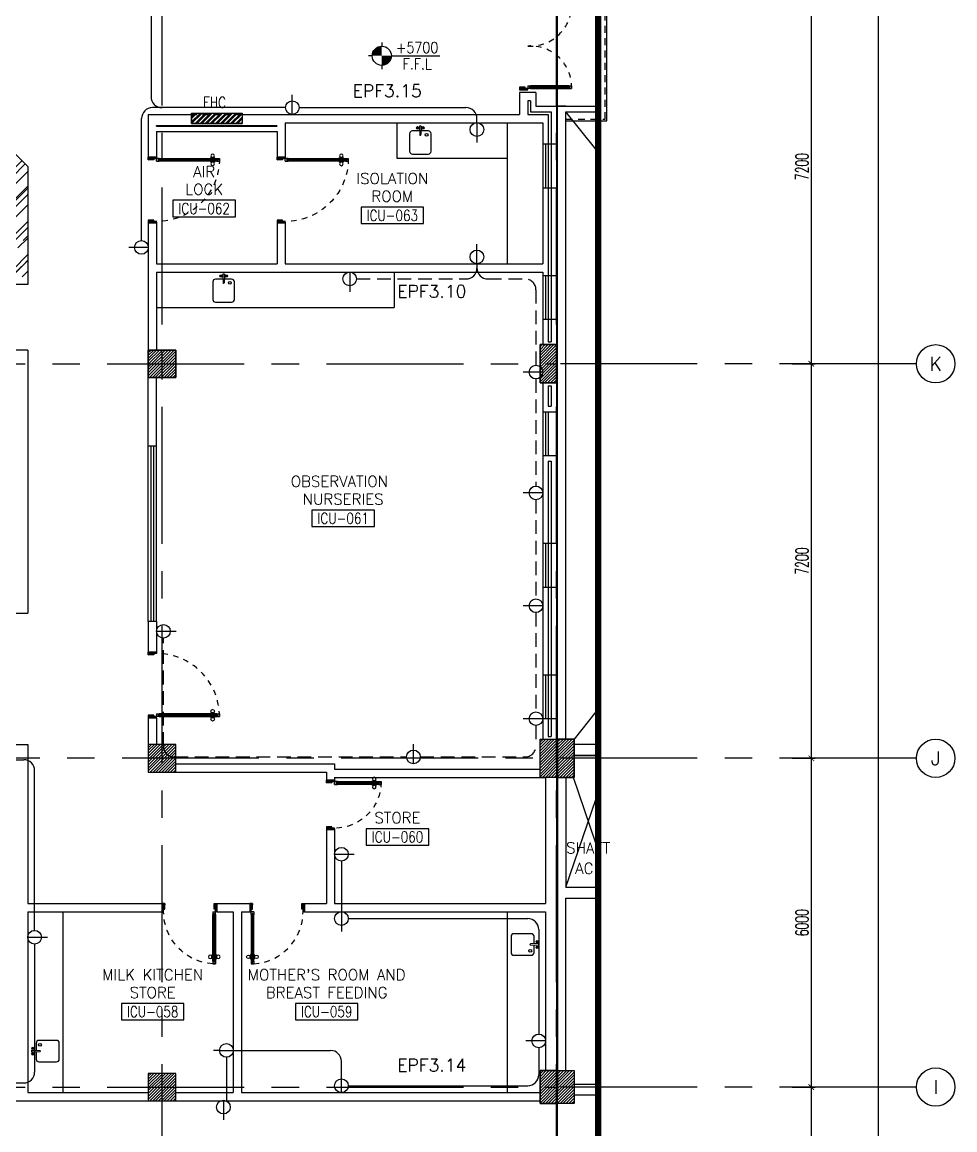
# Model space of a CAD drawing. Extents: x -0.4 to 91.9, y -1.1 to 78.4.
# Drawn here: x 74.84 to 91.86, y 36.19 to 56.41 of the extents above; entities that cross this region are included whole.
import ezdxf
from ezdxf.enums import TextEntityAlignment as Align

# ---------------------------------------------------------------- set-up
doc = ezdxf.new("R2010")
doc.units = 0
doc.header["$MEASUREMENT"] = 0
doc.header["$PDMODE"] = 34
for name, pattern in [('CENTER2', [1.125, 0.75, -0.125, 0.125, -0.125]), ('CENTERX2', [4, 2.5, -0.5, 0.5, -0.5]), ('HIDDEN', [0.375, 0.25, -0.125]), ('HIDDEN2', [0.1875, 0.125, -0.0625])]:
    doc.linetypes.add(name, pattern=pattern)
doc.layers.get('0').update_dxf_attribs({"color": 11, "linetype": 'CONTINUOUS'})
doc.layers.get('DEFPOINTS').update_dxf_attribs({"color": 11, "linetype": 'CONTINUOUS'})
for name, color, linetype in [('AX-CR', 11, 'CONTINUOUS'), ('AX-DIM', 11, 'CONTINUOUS'), ('AX-TXT', 11, 'CONTINUOUS'), ('AXES', 11, 'CENTERX2'), ('COL', 11, 'CONTINUOUS'), ('COUNTER', 11, 'CONTINUOUS'), ('DOOR', 11, 'CONTINUOUS'), ('E-CLINE', 2, 'CONTINUOUS'), ('E-DB', 4, 'CONTINUOUS'), ('E-HLINE', 2, 'HIDDEN'), ('E-SOCKETS', 4, 'CONTINUOUS'), ('ELEV', 11, 'CONTINUOUS'), ('FHC', 11, 'CONTINUOUS'), ('HAT', 11, 'CONTINUOUS'), ('INSUL', 11, 'CONTINUOUS'), ('LEV-PL', 11, 'CONTINUOUS'), ('NON-MEDICAL', 11, 'CONTINUOUS'), ('RM-BOX', 11, 'CONTINUOUS'), ('RM-NAME', 11, 'CONTINUOUS'), ('RM-NO', 11, 'CONTINUOUS'), ('ROOF', 11, 'CONTINUOUS'), ('SHAFT', 11, 'CONTINUOUS'), ('STR', 11, 'CONTINUOUS'), ('WALL', 11, 'CONTINUOUS'), ('WIN', 11, 'CONTINUOUS')]:
    doc.layers.add(name, color=color, linetype=linetype)
doc.styles.add('ROMANS', font='ROMANS.shx', dxfattribs={"width": 0.6})
doc.styles.add('S', font='ROMANS.SHX')
doc.dimstyles.new('STANDARD in', dxfattribs={"dimtxt": 0.24, "dimasz": 0.1, "dimexe": 0.07, "dimexo": 0.05, "dimgap": 0.05, "dimtad": 1, "dimdec": 0, "dimlfac": 1000, "dimzin": 0, "dimdsep": 46, "dimtxsty": 'ROMANS', "dimblk": 'ARCHTICK', "dimcen": 0.05, "dimdle": 0.05, "dimclrd": 7, "dimclre": 7, "dimclrt": 2, "dimadec": 0, "dimazin": 0, "dimtfac": 1, "dimtdec": 0, "dimtmove": 2, "dimatfit": 3, "dimldrblk": 'ARCHTICK', "dimfxl": 0, "dimtolj": 1, "dimtzin": 0, "dimarcsym": 0})

# ---------------------------------------------------------------- blocks, each defined once
blk = doc.blocks.new('*X14')
at = {"color": 0}
for p, q in [((84179, 155509), (84660, 155990)), ((84179, 155562), (84607, 155990)), ((84179, 155615), (84554, 155990)), ((84179, 155668), (84501, 155990)), ((84179, 155721), (84448, 155990)), ((84179, 155774), (84395, 155990)), ((84179, 155827), (84342, 155990)), ((84179, 155880), (84289, 155990)), ((84179, 155933), (84236, 155990)), ((84179, 155986), (84183, 155990)), ((84213, 155490), (84679, 155956)), ((84266, 155490), (84679, 155903)), ((84319, 155490), (84679, 155850)), ((84372, 155490), (84679, 155796)), ((84426, 155490), (84679, 155743)), ((84479, 155490), (84679, 155690)), ((84532, 155490), (84679, 155637)), ((84585, 155490), (84679, 155584)), ((84638, 155490), (84679, 155531))]:
    blk.add_line(p, q, dxfattribs=at)
blk = doc.blocks.new('COL50')
at = {"layer": 'COL'}
blk.add_lwpolyline([(-250, 250), (-250, -250), (250, -250), (250, 250)], close=True, dxfattribs=at)
blk = doc.blocks.new('*X13')
at = {"color": 0}
for p, q in [((84179, 162721), (84648, 163190)), ((84179, 162774), (84595, 163190)), ((84179, 162827), (84542, 163190)), ((84179, 162880), (84489, 163190)), ((84179, 162933), (84436, 163190)), ((84179, 162986), (84383, 163190)), ((84179, 163039), (84330, 163190)), ((84179, 163092), (84277, 163190)), ((84179, 163145), (84224, 163190)), ((84201, 162690), (84679, 163168)), ((84254, 162690), (84679, 163115)), ((84307, 162690), (84679, 163062)), ((84360, 162690), (84679, 163009)), ((84413, 162690), (84679, 162956)), ((84466, 162690), (84679, 162903)), ((84519, 162690), (84679, 162850)), ((84572, 162690), (84679, 162797)), ((84625, 162690), (84679, 162744))]:
    blk.add_line(p, q, dxfattribs=at)
blk = doc.blocks.new('*X16')
at = {"color": 0}
for p, q in [((84179, 149516), (84653, 149990)), ((84179, 149569), (84600, 149990)), ((84179, 149622), (84547, 149990)), ((84179, 149675), (84494, 149990)), ((84179, 149728), (84441, 149990)), ((84179, 149781), (84388, 149990)), ((84179, 149834), (84335, 149990)), ((84179, 149887), (84282, 149990)), ((84179, 149940), (84229, 149990)), ((84206, 149490), (84679, 149963)), ((84259, 149490), (84679, 149910)), ((84312, 149490), (84679, 149857)), ((84365, 149490), (84679, 149804)), ((84418, 149490), (84679, 149751)), ((84471, 149490), (84679, 149698)), ((84524, 149490), (84679, 149645)), ((84577, 149490), (84679, 149592)), ((84630, 149490), (84679, 149539))]:
    blk.add_line(p, q, dxfattribs=at)
blk = doc.blocks.new('RM1')
at = {"layer": 'RM-BOX'}
blk.add_lwpolyline([(570, -200), (-570, -200), (-570, -500), (570, -500)], close=True, dxfattribs=at)
at = {"layer": 'RM-NAME', "style": 'ROMANS'}
for tag, p in [('ROOMNAME1', (0, 324)), ('ROOMNAME2', (0, 0))]:
    blk.add_attdef(tag, text='', height=200, dxfattribs=at).set_placement(p, align=Align.MIDDLE)
at = {"layer": 'RM-NO', "style": 'ROMANS', "width": 0.8}
blk.add_attdef('ROOMNO', text='', height=200, dxfattribs=at).set_placement((0, -350), align=Align.MIDDLE)
blk = doc.blocks.new('_ARCHTICK')
at = {"color": 0, "linetype": 'ByBlock', "const_width": 0.15}
blk.add_lwpolyline([(-0.5, -0.5), (0.5, 0.5)], dxfattribs=at)
blk = doc.blocks.new('*D142')
at = {"layer": 'AX-DIM', "color": 7, "lineweight": -2, "ltscale": 0.3}
for p, q in [((88.617, 64.82), (90.53, 64.82)), ((90.46, 64.87), (90.46, 5.45)), ((86.18, 5.5), (90.53, 5.5))]:
    blk.add_line(p, q, dxfattribs=at)
at = {"layer": 'DEFPOINTS', "color": 0, "ltscale": 0.3}
for p in [(88.567, 64.82), (86.13, 5.5), (90.46, 5.5)]:
    blk.add_point(p, dxfattribs=at)
at = {"layer": 'AX-DIM', "color": 7, "lineweight": -2, "ltscale": 0.3, "xscale": 0.1, "yscale": 0.1, "zscale": 0.1}
for p, rotation in [((90.46, 64.82), 90), ((90.46, 5.5), 270)]:
    blk.add_blockref('_ARCHTICK', p, dxfattribs=dict(at, rotation=rotation))
at = {"layer": 'AX-DIM', "color": 2, "ltscale": 0.3, "insert": (90.29, 35.16), "char_height": 0.24, "attachment_point": 5, "rotation": 90, "style": 'ROMANS'}
blk.add_mtext('\\A1;59320', dxfattribs=at)
blk = doc.blocks.new('*D137')
at = {"layer": 'AX-DIM', "color": 7, "lineweight": -2, "ltscale": 0.3}
for p, q in [((88.89, 42.97), (89.31, 42.97)), ((89.24, 43.02), (89.24, 36.92)), ((88.89, 36.97), (89.31, 36.97))]:
    blk.add_line(p, q, dxfattribs=at)
at = {"layer": 'DEFPOINTS', "color": 0, "ltscale": 0.3}
for p in [(88.84, 42.97), (88.84, 36.97), (89.24, 36.97)]:
    blk.add_point(p, dxfattribs=at)
at = {"layer": 'AX-DIM', "color": 7, "lineweight": -2, "ltscale": 0.3, "xscale": 0.1, "yscale": 0.1, "zscale": 0.1}
for p, rotation in [((89.24, 42.97), 90), ((89.24, 36.97), 270)]:
    blk.add_blockref('_ARCHTICK', p, dxfattribs=dict(at, rotation=rotation))
at = {"layer": 'AX-DIM', "color": 2, "ltscale": 0.3, "insert": (89.07, 39.97), "char_height": 0.24, "attachment_point": 5, "rotation": 90, "style": 'ROMANS'}
blk.add_mtext('\\A1;6000', dxfattribs=at)
blk = doc.blocks.new('AXR')
at = {"layer": 'AX-CR'}
blk.add_circle((350, 0), 350, dxfattribs=at)
at = {"layer": 'AX-TXT', "style": 'ROMANS'}
blk.add_attdef('AX', text='', height=250, dxfattribs=at).set_placement((350, 0), align=Align.MIDDLE)
blk = doc.blocks.new('*D133')
at = {"layer": 'AX-DIM', "color": 7, "lineweight": -2, "ltscale": 0.3}
for p, q in [((89.24, 37.02), (89.24, 33.32)), ((88.89, 36.97), (89.31, 36.97)), ((88.89, 33.37), (89.31, 33.37))]:
    blk.add_line(p, q, dxfattribs=at)
at = {"layer": 'DEFPOINTS', "color": 0, "ltscale": 0.3}
for p in [(88.84, 36.97), (88.84, 33.37), (89.24, 33.37)]:
    blk.add_point(p, dxfattribs=at)
at = {"layer": 'AX-DIM', "color": 7, "lineweight": -2, "ltscale": 0.3, "xscale": 0.1, "yscale": 0.1, "zscale": 0.1}
for p, rotation in [((89.24, 36.97), 90), ((89.24, 33.37), 270)]:
    blk.add_blockref('_ARCHTICK', p, dxfattribs=dict(at, rotation=rotation))
at = {"layer": 'AX-DIM', "color": 2, "ltscale": 0.3, "insert": (89.07, 35.17), "char_height": 0.24, "attachment_point": 5, "rotation": 90, "style": 'ROMANS'}
blk.add_mtext('\\A1;3600', dxfattribs=at)
blk = doc.blocks.new('*D130')
at = {"layer": 'AX-DIM', "color": 7, "lineweight": -2, "ltscale": 0.3}
for p, q in [((89.24, 57.42), (89.24, 50.12)), ((88.89, 57.37), (89.31, 57.37)), ((88.89, 50.17), (89.31, 50.17))]:
    blk.add_line(p, q, dxfattribs=at)
at = {"layer": 'DEFPOINTS', "color": 0, "ltscale": 0.3}
for p in [(88.84, 57.37), (88.84, 50.17), (89.24, 50.17)]:
    blk.add_point(p, dxfattribs=at)
at = {"layer": 'AX-DIM', "color": 7, "lineweight": -2, "ltscale": 0.3, "xscale": 0.1, "yscale": 0.1, "zscale": 0.1}
for p, rotation in [((89.24, 57.37), 90), ((89.24, 50.17), 270)]:
    blk.add_blockref('_ARCHTICK', p, dxfattribs=dict(at, rotation=rotation))
at = {"layer": 'AX-DIM', "color": 2, "ltscale": 0.3, "insert": (89.07, 53.77), "char_height": 0.24, "attachment_point": 5, "rotation": 90, "style": 'ROMANS'}
blk.add_mtext('\\A1;7200', dxfattribs=at)
blk = doc.blocks.new('*D129')
at = {"layer": 'AX-DIM', "color": 7, "lineweight": -2, "ltscale": 0.3}
for p, q in [((88.89, 50.17), (89.31, 50.17)), ((89.24, 50.22), (89.24, 42.92)), ((88.89, 42.97), (89.31, 42.97))]:
    blk.add_line(p, q, dxfattribs=at)
at = {"layer": 'DEFPOINTS', "color": 0, "ltscale": 0.3}
for p in [(88.84, 50.17), (88.84, 42.97), (89.24, 42.97)]:
    blk.add_point(p, dxfattribs=at)
at = {"layer": 'AX-DIM', "color": 7, "lineweight": -2, "ltscale": 0.3, "xscale": 0.1, "yscale": 0.1, "zscale": 0.1}
for p, rotation in [((89.24, 50.17), 90), ((89.24, 42.97), 270)]:
    blk.add_blockref('_ARCHTICK', p, dxfattribs=dict(at, rotation=rotation))
at = {"layer": 'AX-DIM', "color": 2, "ltscale": 0.3, "insert": (89.07, 46.57), "char_height": 0.24, "attachment_point": 5, "rotation": 90, "style": 'ROMANS'}
blk.add_mtext('\\A1;7200', dxfattribs=at)
blk = doc.blocks.new('DOOR90')
at = {"layer": 'DOOR', "color": 0, "linetype": 'ByBlock'}
for p, q in [((-150, 0), (-150, -25)), ((-150, 0), (0, 0)), ((0, -50), (0, 0)), ((-1000, -25), (-1000, -75)), ((-1000, -75), (-1000, -25)), ((-950, -25), (-1000, -25)), ((-950, -75), (-1000, -75)), ((-970, -42), (-970, -58)), ((-950, -42), (-970, -42)), ((-950, -58), (-970, -58)), ((-950, -25), (-950, -42)), ((-950, -58), (-950, -75)), ((-918, -25), (-918, -18)), ((-828, -18), (-918, -18)), ((-918, -75), (-918, -82)), ((-828, -82), (-918, -82)), ((-905, -18), (-905, -9)), ((-905, -9), (-840, -9)), ((-905, -18), (-840, -18)), ((-905, -82), (-905, -91)), ((-905, -82), (-840, -82)), ((-905, -91), (-840, -91)), ((-840, -18), (-840, -9)), ((-840, -82), (-840, -91)), ((-828, -25), (-828, -18)), ((-828, -75), (-828, -82)), ((-200, -42), (-200, -25)), ((-200, -25), (-150, -25)), ((-180, -42), (-200, -42)), ((-200, -75), (-200, -58)), ((-200, -58), (-180, -58)), ((-150, -75), (-200, -75)), ((-180, -58), (-180, -42)), ((-150, -75), (-150, -25)), ((-150, -25), (-100, -25)), ((-100, -25), (-100, -50)), ((-100, -50), (0, -50)), ((-150, -900), (-150, -875)), ((-150, -875), (-100, -875)), ((0, -900), (-150, -900)), ((-150, -900), (0, -900)), ((-100, -850), (0, -850)), ((-100, -875), (-100, -850)), ((0, -850), (0, -900))]:
    blk.add_line(p, q, dxfattribs=at)
at = {"layer": 'DOOR', "color": 9, "linetype": 'ByBlock'}
for p, q in [((0, -50), (-114, 0)), ((0, -50), (-40, 0)), ((0, -50), (-100, -37)), ((0, -850), (-114, -900)), ((0, -850), (-100, -863)), ((0, -850), (-40, -900))]:
    blk.add_line(p, q, dxfattribs=at)
at = {"layer": 'DOOR', "linetype": 'ByBlock'}
for p, q in [((-200, -25), (-950, -25)), ((-200, -42), (-950, -42)), ((-200, -58), (-950, -58)), ((-950, -75), (-200, -75))]:
    blk.add_line(p, q, dxfattribs=at)
at = {"layer": 'DOOR', "color": 0, "linetype": 'ByBlock'}
for centre in [(-873, 24), (-873, -124)]:
    blk.add_circle(centre, 32.4, dxfattribs=at)
at = {"layer": 'DOOR', "color": 9, "linetype": 'ByBlock'}
for centre, radius, start, end in [((0, -50), 154, 161.1053, 166.2858), ((0, -50), 134, 158.1598, 169.28), ((0, -50), 94.4, 148.0182, 180), ((0, -50), 74.4, 137.7764, 180), ((0, -50), 114, 154.0838, 167.3774), ((0, -50), 54.4, 113.2074, 180), ((0, -50), 34.4, 90, 180), ((0, -50), 14.4, 90, 180), ((0, -850), 154, 193.7142, 198.8947), ((0, -850), 134, 190.72, 201.8402), ((0, -850), 94.4, 180, 211.9818), ((0, -850), 74.4, 180, 222.2236), ((0, -850), 54.4, 180, 246.7926), ((0, -850), 34.4, 180, 270), ((0, -850), 14.4, 180, 270)]:
    blk.add_arc(centre, radius, start, end, dxfattribs=at)
at = {"layer": 'DOOR', "linetype": 'HIDDEN', "ltscale": 0.5}
blk.add_arc((-150, -25), 850, 180, 270, dxfattribs=at)
blk = doc.blocks.new('LEV1')
at = {"layer": 'LEV-PL'}
for p, q in [((0, 245), (0, 175)), ((-175, 0), (-245, 0)), ((175, 0), (1061, 0)), ((0, -175), (0, -245))]:
    blk.add_line(p, q, dxfattribs=at)
at = {"layer": 'LEV-PL', "const_width": 175}
for points in [[(-88, 0, -0.414214), (0, 88, -1)], [(88, 0, -0.414214), (0, -88, -1)]]:
    blk.add_lwpolyline(points, format="xyb", dxfattribs=at)
at = {"layer": 'LEV-PL'}
blk.add_circle((0, 0), 175, dxfattribs=at)
at = {"layer": 'LEV-PL', "color": 4, "style": 'S', "width": 0.85}
for tag, p in [('+0000', (646, 50)), ('F.F.L.', (646, -250))]:
    blk.add_attdef(tag, text='', height=200, dxfattribs=at).set_placement(p, align=Align.CENTER)
blk = doc.blocks.new('C5V')
at = {"layer": 'HAT'}
h = blk.add_hatch(dxfattribs=at)
h.set_pattern_fill('ANSI31', color=256, scale=300, style=0)
h.set_pattern_definition([(45, (-249196.182, -54711.005), (-26.5165043, 26.5165043), [])])
h.paths.add_polyline_path([(-20, 600), (-320, 600), (-320, 300), (-20, 300)])
h.paths.add_polyline_path([(-20, 300), (-320, 300), (-320, 0), (-20, 0)])
h = blk.add_hatch(dxfattribs=at)
h.set_pattern_fill('ANSI31', color=256, scale=300, style=0)
h.set_pattern_definition([(45, (-248876.182, -54711.005), (-26.5165043, 26.5165043), [])])
h.paths.add_polyline_path([(300, 600), (0, 600), (0, 300), (300, 300)])
h.paths.add_polyline_path([(300, 300), (0, 300), (0, 0), (300, 0)])
at = {"layer": 'COL'}
for points in [[(-20, 600), (-20, 0), (-320, 0), (-320, 600)], [(300, 600), (300, 0), (0, 0), (0, 600)]]:
    blk.add_lwpolyline(points, close=True, dxfattribs=at)
blk = doc.blocks.new('C11')
at = {"layer": 'HAT'}
h = blk.add_hatch(dxfattribs=at)
h.set_pattern_fill('ANSI31', color=256, scale=300, style=0)
h.set_pattern_definition([(45, (-248556.182, -75061.005), (-26.5165043, 26.5165043), [])])
h.paths.add_polyline_path([(300, 700), (0, 700), (0, 350), (300, 350)])
h.paths.add_polyline_path([(300, 350), (0, 350), (0, 0), (300, 0)])
at = {"layer": 'COL'}
blk.add_lwpolyline([(300, 700), (300, 0), (0, 0), (0, 700)], close=True, dxfattribs=at)
blk = doc.blocks.new('C11D')
at = {"layer": 'COL', "linetype": 'ByBlock'}
for p in [(-320, 0), (0, 0)]:
    blk.add_blockref('C11', p, dxfattribs=at)
blk = doc.blocks.new('DOOR-10')
at = {"layer": 'DOOR', "color": 0, "linetype": 'ByBlock'}
for p, q in [((-76, 1018), (-83, 1018)), ((-83, 928), (-83, 1018)), ((-26, 1100), (-76, 1100)), ((-76, 1100), (-26, 1100)), ((-76, 1050), (-76, 1100)), ((-59, 1050), (-76, 1050)), ((-43, 1070), (-59, 1070)), ((-59, 1050), (-59, 1070)), ((-43, 1050), (-43, 1070)), ((-26, 1050), (-43, 1050)), ((-26, 1050), (-26, 1100)), ((-26, 1018), (-18, 1018)), ((-18, 928), (-18, 1018)), ((-83, 1005), (-92, 1005)), ((-92, 1005), (-92, 940)), ((-83, 940), (-92, 940)), ((-83, 1005), (-83, 940)), ((-76, 928), (-83, 928)), ((-26, 928), (-18, 928)), ((-18, 1005), (-9, 1005)), ((-18, 1005), (-18, 940)), ((-18, 940), (-9, 940)), ((-9, 1005), (-9, 940)), ((-1001, 0), (-1001, 150)), ((-1001, 150), (-976, 150)), ((-1001, 150), (-1001, 0)), ((-951, 0), (-1001, 0)), ((-976, 150), (-976, 100)), ((-976, 100), (-951, 100)), ((-951, 100), (-951, 0)), ((-76, 200), (-59, 200)), ((-76, 150), (-76, 200)), ((-76, 150), (-26, 150)), ((-59, 200), (-59, 180)), ((-59, 180), (-43, 180)), ((-51, 100), (-51, 0)), ((-26, 100), (-51, 100)), ((-51, 0), (-1, 0)), ((-43, 200), (-26, 200)), ((-43, 180), (-43, 200)), ((-26, 200), (-26, 150)), ((-1, 150), (-26, 150)), ((-26, 150), (-26, 100))]:
    blk.add_line(p, q, dxfattribs=at)
at = {"layer": 'DOOR', "linetype": 'ByBlock'}
for p, q in [((-76, 1050), (-76, 200)), ((-59, 200), (-59, 1050)), ((-43, 200), (-43, 1050)), ((-26, 200), (-26, 1050))]:
    blk.add_line(p, q, dxfattribs=at)
at = {"layer": 'DOOR', "color": 9, "linetype": 'ByBlock'}
for p, q in [((-951, 0), (-1001, 114)), ((-951, 0), (-1001, 40)), ((-951, 0), (-964, 100)), ((-51, 0), (-1, 114)), ((-51, 0), (-37, 100)), ((-51, 0), (-1, 40)), ((-1, 0), (-1, 150))]:
    blk.add_line(p, q, dxfattribs=at)
at = {"layer": 'DOOR', "color": 0, "linetype": 'ByBlock'}
for centre in [(-124, 973), (23, 973)]:
    blk.add_circle(centre, 32.4, dxfattribs=at)
at = {"layer": 'DOOR', "linetype": 'HIDDEN', "ltscale": 0.5}
blk.add_arc((-23, 149), 952, 93.1482, 179.9482, dxfattribs=at)
at = {"layer": 'DOOR', "color": 9, "linetype": 'ByBlock'}
for centre, radius, start, end in [((-951, 0), 154, 103.7142, 108.8947), ((-951, 0), 134, 100.72, 111.8402), ((-951, 0), 94.4, 90, 121.9818), ((-951, 0), 74.4, 90, 132.2236), ((-951, 0), 54.4, 90, 156.7926), ((-951, 0), 34.4, 90, 180), ((-951, 0), 14.4, 90, 180), ((-51, 0), 94.4, 58.0182, 90), ((-51, 0), 74.4, 47.7764, 90), ((-51, 0), 54.4, 23.2074, 90), ((-51, 0), 34.4, 0, 90), ((-51, 0), 14.4, 0, 90), ((-51, 0), 134, 68.1598, 79.28), ((-51, 0), 114, 64.0838, 77.3774), ((-51, 0), 154, 71.1053, 76.2858)]:
    blk.add_arc(centre, radius, start, end, dxfattribs=at)
blk = doc.blocks.new('A$C1DFA4FE8')
at = {"layer": 'DOOR', "color": 0, "linetype": 'ByBlock'}
for p, q in [((0, 1631), (0, 1581)), ((0, 1581), (0, 1631)), ((50, 1631), (0, 1631)), ((50, 1631), (50, 1614)), ((750, 1614), (750, 1631)), ((750, 1631), (800, 1631)), ((950, 1656), (800, 1656)), ((800, 1656), (800, 1631)), ((800, 1581), (800, 1631)), ((800, 1631), (850, 1631)), ((850, 1631), (850, 1606)), ((950, 1606), (950, 1656)), ((50, 1581), (0, 1581)), ((30, 1614), (30, 1598)), ((50, 1614), (30, 1614)), ((50, 1598), (30, 1598)), ((50, 1598), (50, 1581)), ((770, 1614), (750, 1614)), ((750, 1581), (750, 1598)), ((750, 1598), (770, 1598)), ((800, 1581), (750, 1581)), ((770, 1598), (770, 1614)), ((850, 1606), (950, 1606)), ((0, 81), (0, 131)), ((0, 131), (0, 81)), ((50, 131), (0, 131)), ((50, 81), (0, 81)), ((30, 98), (30, 114)), ((50, 114), (30, 114)), ((50, 98), (30, 98)), ((50, 114), (50, 131)), ((50, 81), (50, 98)), ((83, 131), (83, 138)), ((173, 138), (83, 138)), ((83, 81), (83, 74)), ((173, 74), (83, 74)), ((95, 138), (95, 147)), ((95, 147), (160, 147)), ((95, 138), (160, 138)), ((95, 74), (95, 65)), ((95, 74), (160, 74)), ((95, 65), (160, 65)), ((160, 138), (160, 147)), ((160, 74), (160, 65)), ((173, 131), (173, 138)), ((173, 81), (173, 74)), ((750, 131), (750, 114)), ((800, 131), (750, 131)), ((750, 114), (770, 114)), ((750, 98), (750, 81)), ((770, 98), (750, 98)), ((750, 81), (800, 81)), ((770, 114), (770, 98)), ((800, 131), (800, 81)), ((800, 56), (800, 81)), ((800, 81), (850, 81)), ((950, 56), (800, 56)), ((850, 106), (950, 106)), ((850, 81), (850, 106)), ((950, 106), (950, 56))]:
    blk.add_line(p, q, dxfattribs=at)
at = {"layer": 'DOOR', "linetype": 'ByBlock'}
for p, q in [((750, 1631), (50, 1631)), ((750, 1614), (50, 1614)), ((750, 1598), (50, 1598)), ((50, 1581), (750, 1581)), ((50, 131), (750, 131)), ((750, 114), (50, 114)), ((750, 98), (50, 98)), ((750, 81), (50, 81))]:
    blk.add_line(p, q, dxfattribs=at)
at = {"layer": 'DOOR', "color": 9, "linetype": 'ByBlock'}
for p, q in [((950, 1606), (837, 1656)), ((950, 1606), (850, 1619)), ((950, 1606), (910, 1656)), ((950, 106), (837, 56)), ((950, 106), (850, 93)), ((950, 106), (910, 56))]:
    blk.add_line(p, q, dxfattribs=at)
at = {"layer": 'DOOR', "color": 0, "linetype": 'ByBlock'}
for centre in [(128, 179), (128, 32)]:
    blk.add_circle(centre, 32.4, dxfattribs=at)
at = {"layer": 'DOOR', "linetype": 'HIDDEN', "ltscale": 0.5}
for centre, start, end in [((752, 1606), 178.0938, 273.7249), ((752, 106), 86.2751, 181.9062)]:
    blk.add_arc(centre, 752, start, end, dxfattribs=at)
at = {"layer": 'DOOR', "color": 9, "linetype": 'ByBlock'}
for centre, radius, start, end in [((950, 1606), 154, 161.1053, 166.2858), ((950, 1606), 134, 158.1598, 169.28), ((950, 1606), 114, 154.0838, 167.3774), ((950, 1606), 94.4, 148.0182, 180), ((950, 1606), 74.4, 137.7764, 180), ((950, 1606), 54.4, 113.2074, 180), ((950, 1606), 34.4, 90, 180), ((950, 1606), 14.4, 90, 180), ((950, 106), 154, 193.7142, 198.8947), ((950, 106), 134, 190.72, 201.8402), ((950, 106), 114, 192.6226, 205.9162), ((950, 106), 94.4, 180, 211.9818), ((950, 106), 74.4, 180, 222.2236), ((950, 106), 54.4, 180, 246.7926), ((950, 106), 34.4, 180, 270), ((950, 106), 14.4, 180, 270)]:
    blk.add_arc(centre, radius, start, end, dxfattribs=at)
blk = doc.blocks.new('DOOR100')
at = {"layer": 'DOOR', "color": 0, "linetype": 'ByBlock'}
for p, q in [((-75, 1218), (-82, 1218)), ((-82, 1128), (-82, 1218)), ((-25, 1300), (-75, 1300)), ((-75, 1300), (-25, 1300)), ((-75, 1250), (-75, 1300)), ((-58, 1250), (-75, 1250)), ((-42, 1270), (-58, 1270)), ((-58, 1250), (-58, 1270)), ((-42, 1250), (-42, 1270)), ((-25, 1250), (-42, 1250)), ((-25, 1250), (-25, 1300)), ((-25, 1218), (-18, 1218)), ((-18, 1128), (-18, 1218)), ((-82, 1205), (-91, 1205)), ((-91, 1205), (-91, 1140)), ((-82, 1140), (-91, 1140)), ((-82, 1205), (-82, 1140)), ((-75, 1128), (-82, 1128)), ((-25, 1128), (-18, 1128)), ((-18, 1205), (-9, 1205)), ((-18, 1205), (-18, 1140)), ((-18, 1140), (-9, 1140)), ((-9, 1205), (-9, 1140)), ((-1200, 0), (-1200, 150)), ((-1200, 150), (-1175, 150)), ((-1200, 150), (-1200, 0)), ((-1150, 0), (-1200, 0)), ((-1175, 150), (-1175, 100)), ((-1175, 100), (-1150, 100)), ((-1150, 100), (-1150, 0)), ((-75, 200), (-58, 200)), ((-75, 150), (-75, 200)), ((-75, 150), (-25, 150)), ((-58, 200), (-58, 180)), ((-58, 180), (-42, 180)), ((-50, 100), (-50, 0)), ((-25, 100), (-50, 100)), ((-50, 0), (0, 0)), ((-42, 200), (-25, 200)), ((-42, 180), (-42, 200)), ((-25, 200), (-25, 150)), ((0, 150), (-25, 150)), ((-25, 150), (-25, 100)), ((0, 150), (0, 0))]:
    blk.add_line(p, q, dxfattribs=at)
at = {"layer": 'DOOR', "linetype": 'ByBlock'}
for p, q in [((-75, 1250), (-75, 200)), ((-58, 200), (-58, 1250)), ((-42, 200), (-42, 1250)), ((-25, 200), (-25, 1250)), ((0, 0), (0, 150))]:
    blk.add_line(p, q, dxfattribs=at)
at = {"layer": 'DOOR', "color": 9, "linetype": 'ByBlock'}
for p, q in [((-1150, 0), (-1200, 114)), ((-1150, 0), (-1200, 40)), ((-1150, 0), (-1163, 100)), ((-50, 0), (0, 114)), ((-50, 0), (-37, 100)), ((-50, 0), (0, 40))]:
    blk.add_line(p, q, dxfattribs=at)
at = {"layer": 'DOOR', "color": 0, "linetype": 'ByBlock'}
for centre in [(-124, 1173), (24, 1173)]:
    blk.add_circle(centre, 32.4, dxfattribs=at)
at = {"layer": 'DOOR', "linetype": 'HIDDEN', "ltscale": 0.5}
blk.add_arc((-25, 150), 1150, 90, 180.0001, dxfattribs=at)
at = {"layer": 'DOOR', "color": 9, "linetype": 'ByBlock'}
for centre, radius, start, end in [((-1150, 0), 154, 103.7142, 108.8947), ((-1150, 0), 134, 100.72, 111.8402), ((-1150, 0), 94.4, 90, 121.9818), ((-1150, 0), 74.4, 90, 132.2236), ((-1150, 0), 54.4, 90, 156.7926), ((-1150, 0), 34.4, 90, 180), ((-1150, 0), 14.4, 90, 180), ((-50, 0), 94.4, 58.0182, 90), ((-50, 0), 74.4, 47.7764, 90), ((-50, 0), 54.4, 23.2074, 90), ((-50, 0), 34.4, 0, 90), ((-50, 0), 14.4, 0, 90), ((-50, 0), 134, 68.1598, 79.28), ((-50, 0), 114, 64.0838, 77.3774), ((-50, 0), 154, 71.1053, 76.2858)]:
    blk.add_arc(centre, radius, start, end, dxfattribs=at)

msp = doc.modelspace()

# ---------------------------------------------------------------- hatches: boundary and pattern name
at = {"layer": 'COUNTER', "linetype": 'ByBlock'}
h = msp.add_hatch(dxfattribs=at)
h.set_pattern_fill('AR-RROOF', color=11, scale=0.32, angle=45, style=0)
h.set_pattern_definition([(45, (-275968.1855, -57293.01293), (0.27152900398, 0.72407734394), [4.8, -0.64, 1.6, -0.32]), (45, (-275967.9977, -57292.59885), (-0.52721881605, 0.0746704761), [0.96, -0.1056, 1.92, -0.24]), (45, (-275968.2647, -57292.70746), (1.02502199, 1.32822937778), [2.56, -0.448, 1.28, -0.32])])
h.paths.add_polyline_path([(73.99, 54.72), (72.24, 54.72), (72.24, 54.12), (73.74, 54.12), (74.34, 53.52), (74.34, 51.62), (74.94, 51.62), (74.94, 53.77)])
at = {"layer": 'FHC', "linetype": 'ByBlock', "ltscale": 0.3}
h = msp.add_hatch(dxfattribs=at)
h.set_pattern_fill('ANSI32', color=11, scale=0.175, style=0)
h.set_pattern_definition([(45, (-154.26618, 23.503995), (-0.046403883, 0.046403883), []), (45, (-154.235246, 23.503995), (-0.046403883, 0.046403883), [])])
h.paths.add_polyline_path([(78.85, 54.555), (78.85, 54.745), (77.93, 54.745), (77.93, 54.555)])
h.paths.add_polyline_path([(77.7174, 54.1339), (77.7174, 54.5547), (77.9799, 54.5547), (77.9799, 54.1339)], flags=9)

# ---------------------------------------------------------------- linework, layer by layer
at = {"layer": 'AXES'}
for p, q in [((84.59, -1.1143), (84.59, 77.3484)), ((84.61, -1.1143), (84.61, 77.3484)), ((77.39, -1.1143), (77.39, 59.47)), ((68.39, 50.17), (84.61, 50.17)), ((91.1596, 50.17), (84.34, 50.17)), ((91.1596, 42.97), (68.39, 42.97)), ((91.1596, 42.97), (84.34, 42.97)), ((68.39, 36.97), (84.59, 36.97)), ((91.1596, 36.97), (84.34, 36.97))]:
    msp.add_line(p, q, dxfattribs=at)
at = {"layer": 'COUNTER', "linetype": 'ByBlock'}
msp.add_lwpolyline([(74.34, 51.62), (74.34, 53.52), (73.74, 54.12), (72.24, 54.12), (72.24, 54.72), (73.99, 54.72), (74.94, 53.77), (74.94, 51.62)], close=True, dxfattribs=at)
at = {"layer": 'E-CLINE', "color": 4, "linetype": 'ByBlock', "ltscale": 0.3}
for p, q in [((77.19, 59.0158), (77.19, 55.045)), ((79.6429, 54.845), (77.215, 54.845)), ((79.6429, 54.845), (77.39, 54.845)), ((79.8929, 54.845), (82.9373, 54.845)), ((77.015, 52.4188), (77.015, 54.645)), ((83.1373, 54.57), (83.1373, 54.645)), ((83.1373, 51.995), (83.1373, 51.92)), ((74.1506, 42.945), (74.865, 42.945)), ((75.065, 39.8294), (75.065, 42.745)), ((80.665, 41.0949), (80.665, 40.17)), ((80.79, 40.045), (84.065, 40.045)), ((84.265, 39.845), (84.265, 37.9367)), ((75.065, 39.5794), (75.065, 37.245)), ((78.44, 37.6384), (80.465, 37.6384)), ((84.265, 37.6867), (84.265, 37.195)), ((78.565, 37.5134), (78.565, 36.7178)), ((80.665, 37.12), (80.665, 37.4384)), ((73.3491, 37.045), (74.865, 37.045)), ((80.79, 36.995), (84.065, 36.995))]:
    msp.add_line(p, q, dxfattribs=at)
for centre, start, end in [((77.39, 55.045), 180, 270), ((77.215, 54.645), 90, 180), ((82.9373, 54.645), 0, 90), ((82.9373, 51.92), 270, 0), ((83.3373, 51.92), 180, 270), ((74.865, 42.745), 0, 90), ((84.065, 39.845), 360, 90), ((80.465, 37.4384), 0, 90), ((74.865, 37.245), 270, 0), ((84.065, 37.195), 270, 0)]:
    msp.add_arc(centre, 0.2, start, end, dxfattribs=at)
at = {"layer": 'E-CLINE', "color": 4, "linetype": 'ByBlock'}
msp.add_arc((77.615, 43.195), 0.2, 180, 270, dxfattribs=at)
at = {"layer": 'E-HLINE', "color": 4}
for p, q in [((80.94, 51.72), (82.9373, 51.72)), ((83.3373, 51.72), (84.015, 51.72)), ((84.215, 51.52), (84.215, 50.1432)), ((84.215, 49.8932), (84.215, 47.9394)), ((84.215, 47.6894), (84.215, 45.8789)), ((84.215, 45.6289), (84.215, 43.8185)), ((77.415, 43.195), (77.415, 45.1628)), ((84.215, 43.5685), (84.215, 43.195)), ((77.615, 42.995), (81.8529, 42.995)), ((82.1029, 42.995), (84.015, 42.995))]:
    msp.add_line(p, q, dxfattribs=at)
for centre, start, end in [((84.015, 51.52), 0, 90), ((84.015, 43.195), 270, 0)]:
    msp.add_arc(centre, 0.2, start, end, dxfattribs=at)
at = {"layer": 'E-SOCKETS'}
for p, q in [((79.7679, 54.72), (79.7679, 55.0783)), ((83.1373, 54.57), (83.1373, 54.2117)), ((77.14, 52.2937), (76.7817, 52.2937)), ((83.1373, 51.995), (83.1373, 52.3533)), ((80.815, 51.845), (80.815, 51.4867)), ((84.34, 50.0182), (83.9817, 50.0182)), ((84.34, 47.8144), (83.9817, 47.8144)), ((84.34, 45.7539), (83.9817, 45.7539)), ((77.29, 45.2878), (77.6483, 45.2878)), ((84.34, 43.6935), (83.9817, 43.6935)), ((81.9779, 42.87), (81.9779, 43.2283)), ((80.54, 41.2199), (80.8983, 41.2199)), ((80.665, 40.17), (80.665, 39.8117)), ((74.94, 39.7044), (75.2983, 39.7044)), ((84.39, 37.8117), (84.0317, 37.8117)), ((78.44, 37.6384), (78.3317, 37.6384)), ((80.665, 36.87), (80.665, 37.2283)), ((78.5108, 36.7301), (78.5108, 36.3718))]:
    msp.add_line(p, q, dxfattribs=at)
for centre in [(79.7679, 54.845), (83.1373, 54.445), (77.015, 52.2937), (83.1373, 52.12), (80.815, 51.72), (84.215, 50.0182), (84.215, 47.8144), (84.215, 45.7539), (77.415, 45.2878), (84.215, 43.6935), (81.9779, 42.995), (80.665, 41.2199), (80.665, 40.045), (75.065, 39.7044), (84.265, 37.8117), (78.565, 37.6384), (80.665, 36.995), (78.5108, 36.6051)]:
    msp.add_circle(centre, 0.125, dxfattribs=at)
at = {"layer": 'ELEV', "linetype": 'CENTER2', "const_width": 0.12}
msp.add_lwpolyline([(85.3496, 3.7939), (85.3496, 67.6321)], dxfattribs=at)
at = {"layer": 'FHC', "color": 250, "linetype": 'HIDDEN', "ltscale": 0.25}
msp.add_line((77.93, 54.72), (78.85, 54.72), dxfattribs=at)
at = {"layer": 'FHC', "linetype": 'ByBlock', "ltscale": 0.3}
msp.add_lwpolyline([(77.93, 54.745), (78.85, 54.745), (78.85, 54.555), (77.93, 54.555)], close=True, dxfattribs=at)
at = {"layer": 'INSUL'}
for p, q in [((84.065, 54.97), (84.065, 54.72)), ((84.115, 54.97), (84.065, 54.97)), ((84.115, 54.97), (84.115, 54.77)), ((84.065, 54.72), (84.44, 54.72)), ((84.115, 54.77), (84.49, 54.77)), ((84.44, 54.72), (84.44, 50.57)), ((84.49, 54.77), (84.49, 50.57)), ((84.44, 50.57), (84.49, 50.57)), ((84.44, 49.77), (84.49, 49.77)), ((84.44, 49.77), (84.44, 49.395)), ((84.49, 49.77), (84.49, 49.395)), ((84.44, 49.395), (84.49, 49.395)), ((84.44, 48.395), (84.49, 48.395)), ((84.44, 48.395), (84.44, 43.37)), ((84.49, 48.395), (84.49, 43.37)), ((84.44, 43.37), (84.49, 43.37))]:
    msp.add_line(p, q, dxfattribs=at)
at = {"layer": 'NON-MEDICAL'}
for p, q in [((81.6762, 54.5719), (81.6762, 53.9219)), ((82.095, 54.4195), (81.9585, 54.4195)), ((82.0889, 54.5077), (82.095, 54.3524)), ((82.121, 54.5077), (82.0889, 54.5077)), ((82.121, 54.5077), (82.1149, 54.3524)), ((82.2514, 54.4195), (82.1149, 54.4195)), ((83.69, 54.5719), (83.69, 51.9969)), ((83.69, 54.5719), (83.69, 53.9219)), ((81.9086, 54.3696), (81.9086, 54.0485)), ((82.3013, 54.0485), (82.3013, 54.3696)), ((81.9585, 53.9986), (82.2514, 53.9986)), ((81.6762, 53.9219), (83.69, 53.9219)), ((78.4977, 51.8039), (78.5037, 51.6486)), ((78.5297, 51.8039), (78.4977, 51.8039)), ((78.5297, 51.8039), (78.5237, 51.6486)), ((81.6247, 51.8469), (81.6247, 51.1969)), ((78.3174, 51.6658), (78.3174, 51.3447)), ((78.5037, 51.7157), (78.3672, 51.7157)), ((78.6602, 51.7157), (78.5237, 51.7157)), ((78.71, 51.3447), (78.71, 51.6658)), ((77.29, 51.1969), (81.6247, 51.1969)), ((78.3672, 51.2948), (78.6602, 51.2948)), ((75.5804, 40.17), (75.5804, 36.87)), ((83.6895, 40.17), (83.6895, 36.87)), ((83.7598, 39.718), (83.7598, 39.4251)), ((84.1308, 39.7678), (83.8097, 39.7678)), ((84.1807, 39.5815), (84.1807, 39.718)), ((84.2689, 39.5875), (84.1136, 39.5815)), ((84.2689, 39.5555), (84.1136, 39.5615)), ((84.1807, 39.4251), (84.1807, 39.5615)), ((84.2689, 39.5555), (84.2689, 39.5875)), ((83.8097, 39.3752), (84.1308, 39.3752)), ((75.464, 37.823), (75.1429, 37.823)), ((75.0049, 37.6427), (75.1601, 37.6366)), ((75.0049, 37.6427), (75.0049, 37.6106)), ((75.0049, 37.6106), (75.1601, 37.6167)), ((75.0931, 37.7731), (75.0931, 37.6366)), ((75.0931, 37.6167), (75.0931, 37.4802)), ((75.5139, 37.4802), (75.5139, 37.7731)), ((75.1429, 37.4303), (75.464, 37.4303))]:
    msp.add_line(p, q, dxfattribs=at)
for centre, radius in [((82.0552, 54.4766), 0.0217), ((82.0552, 54.4766), 0.014), ((82.1547, 54.4766), 0.0217), ((82.1547, 54.4766), 0.014), ((82.2194, 54.35), 0.0255), ((78.4639, 51.7728), 0.0217), ((78.4639, 51.7728), 0.014), ((78.5635, 51.7728), 0.0217), ((78.5635, 51.7728), 0.014), ((78.6282, 51.6462), 0.0255), ((84.2378, 39.6213), 0.0217), ((84.2378, 39.6213), 0.014), ((84.1112, 39.4571), 0.0255), ((84.2378, 39.5217), 0.0217), ((84.2378, 39.5217), 0.014), ((75.0359, 37.6764), 0.0217), ((75.0359, 37.6764), 0.014), ((75.1625, 37.7411), 0.0255), ((75.0359, 37.5769), 0.0217), ((75.0359, 37.5769), 0.014)]:
    msp.add_circle(centre, radius, dxfattribs=at)
for centre, radius, start, end in [((81.9585, 54.3696), 0.0499, 90, 180), ((82.2514, 54.3696), 0.0499, 0, 90), ((82.1049, 54.3524), 0.00997, 180, 0), ((81.9585, 54.0485), 0.0499, 180, 270), ((82.2514, 54.0485), 0.0499, 270, 0), ((78.3672, 51.6658), 0.0499, 90, 180), ((78.5137, 51.6486), 0.00997, 180, 0), ((78.6602, 51.6658), 0.0499, 0, 90), ((78.3672, 51.3447), 0.0499, 180, 270), ((78.6602, 51.3447), 0.0499, 270, 0), ((83.8097, 39.718), 0.0499, 90, 180), ((84.1308, 39.718), 0.0499, 0, 90), ((83.8097, 39.4251), 0.0499, 180, 270), ((84.1136, 39.5715), 0.00997, 90, 270), ((84.1308, 39.4251), 0.0499, 270, 0), ((75.1429, 37.7731), 0.0499, 90, 180), ((75.464, 37.7731), 0.0499, 0, 90), ((75.1601, 37.6266), 0.00997, 270, 90), ((75.1429, 37.4802), 0.0499, 180, 270), ((75.464, 37.4802), 0.0499, 270, 0)]:
    msp.add_arc(centre, radius, start, end, dxfattribs=at)
at = {"layer": 'ROOF'}
for p, q in [((84.59, 54.87), (85.3092, 54.87)), ((84.61, 43.22), (84.61, 54.87)), ((84.76, 54.87), (84.61, 54.87)), ((84.76, 43.32), (84.76, 54.77)), ((84.76, 54.77), (85.3092, 54.77))]:
    msp.add_line(p, q, dxfattribs=at)
at = {"layer": 'SHAFT'}
for p, q in [((85.3092, 54.088), (84.76, 54.77)), ((85.3092, 43.8195), (84.91, 43.32)), ((85.3092, 41.4224), (84.8975, 42.62)), ((84.76, 40.62), (85.3092, 42.2176))]:
    msp.add_line(p, q, dxfattribs=at)
at = {"layer": 'STR'}
msp.add_lwpolyline([(84.7586, 54.6059), (85.51, 54.6059), (85.51, 57.2409), (84.7586, 57.2409)], dxfattribs=at)
at = {"layer": 'STR', "linetype": 'HIDDEN2'}
msp.add_lwpolyline([(84.7586, 54.6359), (85.48, 54.6359), (85.48, 57.2109), (84.7586, 57.2109)], dxfattribs=at)
at = {"layer": 'WALL'}
for p, q in [((83.915, 55.12), (83.915, 54.72)), ((84.215, 55.12), (83.915, 55.12)), ((84.215, 55.12), (84.215, 54.87)), ((84.215, 54.87), (84.59, 54.87)), ((77.7179, 54.72), (77.93, 54.72)), ((77.93, 54.7154), (77.93, 54.555)), ((78.85, 54.7154), (78.85, 54.555)), ((77.93, 54.555), (78.85, 54.555)), ((77.14, 51.845), (77.14, 50.42)), ((77.29, 51.845), (77.29, 50.42)), ((74.94, 50.42), (74.94, 45.62)), ((77.14, 48.67), (77.14, 49.92)), ((77.29, 48.67), (77.29, 49.92)), ((77.29, 48.67), (77.14, 48.67)), ((66.69, 45.62), (74.94, 45.62)), ((84.61, 43.02), (84.61, 36.92)), ((84.39, 42.62), (84.39, 40.32)), ((84.59, 42.62), (84.59, 37.02)), ((84.76, 42.62), (84.76, 40.62)), ((84.76, 37.27), (84.76, 40.42)), ((84.76, 40.42), (85.3092, 40.42)), ((84.39, 40.17), (84.39, 37.27)), ((85.3092, 37.02), (84.91, 37.02)), ((85.3092, 36.82), (84.91, 36.82))]:
    msp.add_line(p, q, dxfattribs=at)
at = {"layer": 'WALL', "linetype": 'ByBlock'}
for p, q in [((84.59, 54.87), (84.59, 54.182)), ((77.14, 54.72), (77.14, 53.9425)), ((77.14, 54.72), (77.93, 54.72)), ((78.85, 54.72), (83.915, 54.72)), ((77.29, 54.52), (79.49, 54.52)), ((77.29, 54.51), (77.29, 54.52)), ((77.29, 54.51), (79.49, 54.51)), ((77.29, 54.41), (77.29, 53.9425)), ((77.29, 54.41), (79.49, 54.41)), ((79.49, 54.41), (79.49, 53.9325)), ((79.64, 54.57), (79.64, 53.9325)), ((79.64, 54.57), (84.34, 54.57)), ((84.34, 54.57), (84.34, 54.182)), ((84.34, 54.182), (84.59, 54.182)), ((77.29, 53.9425), (77.14, 53.9425)), ((79.49, 53.9325), (79.64, 53.9325)), ((84.34, 53.382), (84.59, 53.382)), ((84.34, 53.382), (84.34, 51.995)), ((84.59, 53.382), (84.59, 51.782)), ((77.14, 52.7425), (77.14, 51.845)), ((77.14, 52.7425), (77.29, 52.7425)), ((77.29, 52.7425), (77.29, 51.995)), ((79.49, 52.7425), (79.64, 52.7425)), ((79.49, 52.7425), (79.49, 51.995)), ((79.64, 52.7425), (79.64, 51.995)), ((77.29, 51.995), (79.49, 51.995)), ((79.64, 51.995), (84.34, 51.995)), ((77.29, 51.845), (84.34, 51.845)), ((84.34, 51.845), (84.34, 51.782)), ((84.34, 51.782), (84.59, 51.782)), ((84.34, 50.982), (84.59, 50.982)), ((84.34, 50.982), (84.34, 50.52)), ((84.59, 50.982), (84.59, 49.295)), ((74.94, 50.42), (74.64, 50.42)), ((77.14, 50.42), (77.14, 49.92)), ((77.29, 50.42), (77.29, 50.4196)), ((84.34, 49.82), (84.34, 49.295)), ((84.34, 49.295), (84.59, 49.295)), ((84.34, 48.495), (84.34, 46.895)), ((84.34, 48.495), (84.59, 48.495)), ((84.59, 48.495), (84.59, 46.895)), ((84.34, 46.895), (84.59, 46.895)), ((84.34, 46.095), (84.59, 46.095)), ((84.34, 46.095), (84.34, 44.495)), ((84.59, 46.095), (84.59, 44.495)), ((77.29, 45.47), (77.14, 45.47)), ((77.14, 45.47), (77.14, 44.9075)), ((77.29, 45.47), (77.29, 44.9075)), ((77.29, 44.9075), (77.14, 44.9075)), ((84.34, 44.495), (84.59, 44.495)), ((77.29, 43.7075), (77.14, 43.7075)), ((77.14, 43.7075), (77.14, 42.72)), ((77.29, 43.7075), (77.29, 43.22)), ((84.34, 43.695), (84.59, 43.695)), ((84.34, 43.695), (84.34, 43.32)), ((73.715, 43.22), (74.94, 43.22)), ((74.94, 43.22), (74.94, 40.32)), ((77.64, 42.87), (80.54, 42.87)), ((80.54, 42.87), (80.54, 42.77)), ((77.29, 42.72), (80.39, 42.72)), ((80.39, 42.72), (80.39, 42.57)), ((80.54, 42.77), (84.29, 42.77)), ((80.39, 42.57), (80.54, 42.57)), ((80.54, 42.62), (84.39, 42.62)), ((80.54, 42.62), (80.54, 42.57)), ((80.39, 41.67), (80.54, 41.67)), ((80.39, 41.67), (80.39, 40.32)), ((80.54, 41.67), (80.54, 40.32)), ((74.94, 40.32), (77.3933, 40.32)), ((77.3933, 40.32), (77.3933, 40.17)), ((78.3933, 40.32), (78.3933, 40.17)), ((78.3933, 40.32), (78.99, 40.32)), ((78.99, 40.32), (78.99, 40.17)), ((79.99, 40.32), (79.99, 40.17)), ((79.99, 40.32), (80.39, 40.32)), ((80.54, 40.32), (84.39, 40.32)), ((74.94, 40.17), (77.3933, 40.17)), ((74.94, 40.17), (74.94, 36.87)), ((78.3933, 40.17), (78.69, 40.17)), ((78.69, 40.17), (78.69, 36.87)), ((78.84, 40.17), (78.84, 36.87)), ((78.84, 40.17), (78.99, 40.17)), ((79.99, 40.17), (84.39, 40.17)), ((84.59, 37.22), (84.59, 36.72)), ((74.94, 36.87), (77.14, 36.87)), ((77.64, 36.87), (78.69, 36.87)), ((78.84, 36.87), (84.29, 36.87)), ((74.59, 36.72), (77.14, 36.72)), ((77.14, 36.72), (84.29, 36.72))]:
    msp.add_line(p, q, dxfattribs=at)
at = {"layer": 'WALL', "linetype": 'ByBlock', "ltscale": 0.3}
for p, q in [((84.91, 43.32), (84.61, 43.32)), ((84.61, 43.32), (84.61, 42.62)), ((84.91, 42.62), (84.91, 43.32)), ((84.61, 42.62), (84.91, 42.62))]:
    msp.add_line(p, q, dxfattribs=at)
for points in [[(77.64, 49.92), (77.14, 49.92), (77.14, 50.42), (77.64, 50.42)], [(84.29, 49.82), (84.59, 49.82), (84.59, 50.52), (84.29, 50.52)], [(84.59, 42.62), (84.29, 42.62), (84.29, 43.32), (84.59, 43.32)], [(77.64, 43.22), (77.14, 43.22), (77.14, 42.72), (77.64, 42.72)], [(77.64, 37.22), (77.14, 37.22), (77.14, 36.72), (77.64, 36.72)], [(84.29, 36.67), (84.59, 36.67), (84.59, 37.27), (84.29, 37.27)], [(84.61, 37.27), (84.91, 37.27), (84.91, 36.67), (84.61, 36.67)]]:
    msp.add_lwpolyline(points, close=True, dxfattribs=at)
for points in [[(85.3092, 43.22), (84.91, 43.22)], [(85.3092, 43.02), (84.91, 43.02)], [(84.91, 43.02), (85.3092, 43.02)], [(84.76, 42.62), (84.76, 40.62), (85.3092, 40.62)]]:
    msp.add_lwpolyline(points, dxfattribs=at)
at = {"layer": 'WIN'}
for p, q in [((84.34, 54.182), (84.34, 53.382)), ((84.39, 54.182), (84.39, 53.382)), ((84.44, 54.182), (84.44, 53.382)), ((84.59, 54.182), (84.59, 53.382)), ((84.34, 51.782), (84.34, 50.982)), ((84.39, 51.782), (84.39, 50.982)), ((84.44, 51.782), (84.44, 50.982)), ((84.59, 51.782), (84.59, 50.982)), ((84.34, 49.295), (84.34, 48.495)), ((84.39, 49.295), (84.39, 48.495)), ((84.44, 49.295), (84.44, 48.495)), ((84.59, 49.295), (84.59, 48.495)), ((84.34, 46.895), (84.34, 46.095)), ((84.39, 46.895), (84.39, 46.095)), ((84.44, 46.895), (84.44, 46.095)), ((84.59, 46.895), (84.59, 46.095)), ((84.34, 44.495), (84.34, 43.695)), ((84.39, 44.495), (84.39, 43.695)), ((84.44, 44.495), (84.44, 43.695)), ((84.59, 44.495), (84.59, 43.695))]:
    msp.add_line(p, q, dxfattribs=at)
at = {"layer": 'WIN', "linetype": 'ByBlock'}
for p, q in [((77.14, 45.47), (77.14, 48.67)), ((77.19, 45.47), (77.19, 48.67)), ((77.24, 45.47), (77.24, 48.67)), ((77.29, 45.47), (77.29, 48.67))]:
    msp.add_line(p, q, dxfattribs=at)

# ---------------------------------------------------------------- block references
at = {"layer": 'AXES', "xscale": 0.001, "yscale": 0.001, "zscale": 0.001}
for p, values in [((91.1596, 50.17), {'AX': 'K'}), ((91.1596, 42.97), {'AX': 'J'}), ((91.1596, 36.97), {'AX': 'I'})]:
    msp.add_blockref('AXR', p, dxfattribs=at).add_auto_attribs(values)
at = {"layer": 'COL', "xscale": 0.001, "yscale": 0.001, "zscale": 0.001}
for p in [(77.39, 50.17), (77.39, 42.97), (77.39, 36.97)]:
    msp.add_blockref('COL50', p, dxfattribs=at)
at = {"layer": 'COL', "linetype": 'ByBlock', "xscale": 0.001, "yscale": 0.001, "zscale": 0.001}
for name, p in [('C11', (84.29, 49.82)), ('C11D', (84.61, 42.62)), ('C5V', (84.61, 36.67))]:
    msp.add_blockref(name, p, dxfattribs=at)
at = {"layer": 'DOOR', "color": 0, "linetype": 'ByBlock', "yscale": 0.001, "zscale": 0.001, "rotation": 180}
for name, p, xscale in [('A$C1DFA4FE8', (84.8657, 56.8259), 0.001), ('DOOR-10', (78.394, 40.32), -0.001), ('DOOR-10', (78.9893, 40.32), 0.001)]:
    msp.add_blockref(name, p, dxfattribs=dict(at, xscale=xscale))
at = {"layer": 'DOOR', "yscale": 0.001, "zscale": 0.001, "rotation": 270}
for p, xscale in [((77.14, 53.9425), -0.001), ((79.49, 53.9425), -0.001), ((77.14, 43.7075), 0.001)]:
    msp.add_blockref('DOOR100', p, dxfattribs=dict(at, xscale=xscale))
at = {"layer": 'DOOR', "color": 0, "linetype": 'ByBlock', "xscale": -0.001, "yscale": 0.001, "zscale": 0.001}
msp.add_blockref('DOOR90', (80.39, 42.57), dxfattribs=at)
at = {"layer": 'HAT', "xscale": 0.001, "yscale": 0.001, "zscale": 0.001}
for name in ['*X13', '*X14', '*X16']:
    msp.add_blockref(name, (-7.0392, -112.7697), dxfattribs=at)
at = {"layer": 'LEV-PL', "xscale": 0.001, "yscale": 0.001, "zscale": 0.001}
msp.add_blockref('LEV1', (81.4011, 55.7911), dxfattribs=at).add_auto_attribs({'F.F.L.': 'F.F.L', '+0000': '+5700'})
at = {"layer": 'RM-NAME', "xscale": 0.001, "yscale": 0.001, "zscale": 0.001}
for p, values in [((78.1591, 53.3539), {'ROOMNO': 'ICU-062', 'ROOMNAME2': 'LOCK', 'ROOMNAME1': 'AIR'}), ((81.5929, 53.2281), {'ROOMNO': 'ICU-063', 'ROOMNAME2': 'ROOM', 'ROOMNAME1': 'ISOLATION'}), ((80.6957, 47.7001), {'ROOMNO': 'ICU-061', 'ROOMNAME2': 'NURSERIES', 'ROOMNAME1': ' OBSERVATION  '}), ((81.687, 41.8852), {'ROOMNO': 'ICU-060', 'ROOMNAME2': 'STORE'}), ((77.2191, 38.6957), {'ROOMNO': 'ICU-058', 'ROOMNAME2': 'STORE', 'ROOMNAME1': 'MILK KITCHEN'}), ((80.3947, 38.6957), {'ROOMNO': 'ICU-059', 'ROOMNAME2': 'BREAST FEEDING', 'ROOMNAME1': "MOTHER'S ROOM AND"})]:
    msp.add_blockref('RM1', p, dxfattribs=at).add_auto_attribs(values)

# ---------------------------------------------------------------- texts
at = {"layer": 'E-DB', "style": 'ROMANS'}
for s, p in [('EPF3.15', (80.8691, 55.0377)), ('EPF3.10', (81.6828, 51.3784)), ('EPF3.14', (81.6828, 37.2541))]:
    msp.add_text(s, height=0.23, dxfattribs=at).set_placement(p)
at = {"layer": 'FHC', "color": 2, "style": 'ROMANS', "width": 0.8}
msp.add_text('FHC', height=0.2, dxfattribs=at).set_placement((78.1396, 54.8397))
at = {"layer": 'RM-NAME', "style": 'ROMANS'}
for s, p in [('SHAFT', (85.1699, 41.3356)), ('AC', (85.0976, 40.9609))]:
    msp.add_text(s, height=0.2, dxfattribs=at).set_placement(p, align=Align.MIDDLE)

# ---------------------------------------------------------------- dimensions: what is measured, and where the dimension line sits
at = {"layer": 'AX-DIM'}
for base, p1, p2, picture, middle in [((90.4596, 5.5), (88.5674, 64.82), (86.1298, 5.5), '*D142', (90.2896, 35.16)), ((89.2398, 50.17), (88.8398, 57.37), (88.8398, 50.17), '*D130', (89.0698, 53.77)), ((89.2398, 42.97), (88.8398, 50.17), (88.8398, 42.97), '*D129', (89.0698, 46.57)), ((89.2398, 36.97), (88.8398, 42.97), (88.8398, 36.97), '*D137', (89.0698, 39.97)), ((89.2398, 33.37), (88.8398, 36.97), (88.8398, 33.37), '*D133', (89.0698, 35.17))]:
    dim = msp.add_linear_dim(base=base, p1=p1, p2=p2, angle=270, dimstyle='STANDARD in', dxfattribs=at)
    dim.commit()
    dim.dimension.update_dxf_attribs({"geometry": picture, "text_midpoint": middle})

doc.saveas('drawing.dxf')
